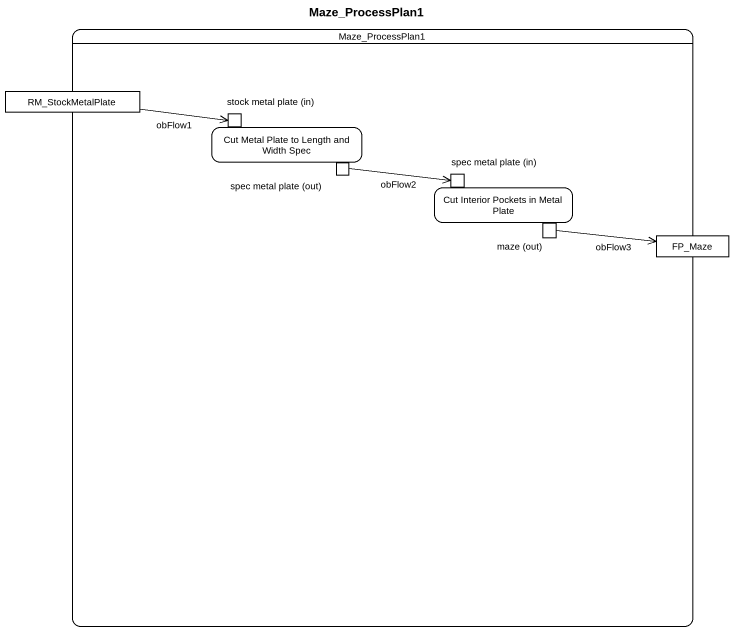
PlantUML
@startuml
title Maze_ProcessPlan1
hide empty description
state Maze_ProcessPlan1 {
  state RM_StockMetalPlate <<object>>
  state "Cut Metal Plate to Length and Width Spec" as Cut_Metal_Plate_to_Length {
    state "stock metal plate (in)" as stock_metal_plate_in <<inputPin>>
    state "spec metal plate (out)" as spec_metal_plate_out <<outputPin>>
  }
  state "Cut Interior Pockets in Metal Plate" as Cut_Interior_Pockets_in {
    state "spec metal plate (in)" as spec_metal_plate_in <<inputPin>>
    state "maze (out)" as maze_out <<outputPin>>
  }
  state FP_Maze <<object>>
}
RM_StockMetalPlate -right-> stock_metal_plate_in : obFlow1
spec_metal_plate_out -right-> spec_metal_plate_in : obFlow2
maze_out -right-> FP_Maze : obFlow3
@enduml
